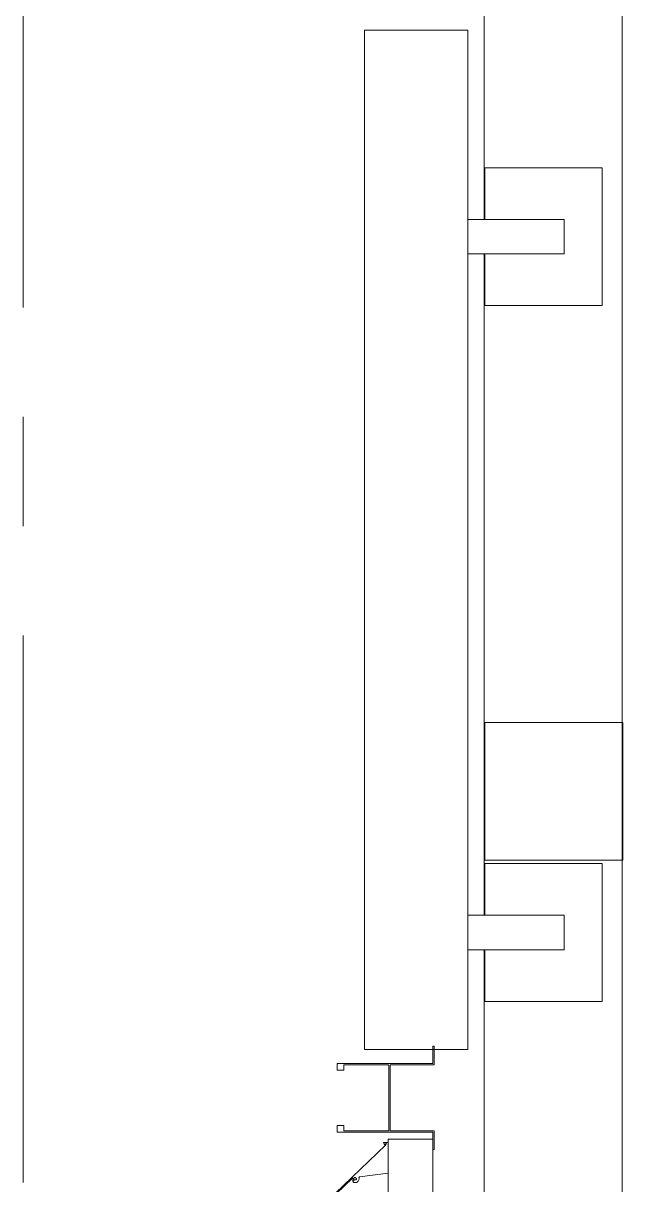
# Model space of a CAD drawing. Header units: millimetres. Extents: x -220592 to 404889, y -217665 to 38245.
# Drawn here: x -811.11 to -802.41, y -1139.39 to -1122.53 of the extents above; entities that cross this region are included whole.
import ezdxf

# ---------------------------------------------------------------- set-up
doc = ezdxf.new("R2010")
doc.units = ezdxf.units.MM
doc.linetypes.add('XKITLINE00', pattern=[0])
doc.layers.add('Part', color=7, linetype='Continuous', lineweight=0)
doc.layers.add('S-GRID', color=7, linetype='Continuous', lineweight=0)

# ---------------------------------------------------------------- blocks, each defined once
blk = doc.blocks.new('*A15045')
at = {"layer": 'S-GRID', "color": 7, "linetype": 'XKITLINE00', "lineweight": 0}
for p, q in [((0, 282.422485), (0, 290.359985)), ((0, 279.247485), (0, 280.834985)), ((0, 269.722485), (0, 277.659985))]:
    blk.add_line(p, q, dxfattribs=at)
blk = doc.blocks.new('*A15047')
at = {"layer": 'Part', "color": 7, "linetype": 'XKITLINE00', "lineweight": 0}
for p, q in [((8.69, 356.643483), (8.69, 102.780027)), ((6.69, 283.699959), (6.69, 289.399959)), ((6.69, 273.599959), (6.69, 283.199959)), ((6.69, 102.780027), (6.69, 273.099959))]:
    blk.add_line(p, q, dxfattribs=at)
blk = doc.blocks.new('*A15054')
at = {"layer": 'Part', "color": 7, "linetype": 'XKITLINE00', "lineweight": 0}
for p, q in [((7.849985, 283.699959), (6.45, 283.699959)), ((7.849985, 283.199959), (7.849985, 283.699959)), ((6.45, 283.199959), (7.849985, 283.199959))]:
    blk.add_line(p, q, dxfattribs=at)
blk = doc.blocks.new('*A15058')
at = {"layer": 'Part', "color": 7, "linetype": 'XKITLINE00', "lineweight": 0}
for p, q in [((6.700008, 284.449959), (8.400008, 284.449959)), ((6.700008, 283.699959), (6.700008, 284.449959)), ((8.400008, 284.449959), (8.400008, 282.449959)), ((6.700008, 282.449959), (6.700008, 283.199959)), ((8.400008, 282.449959), (6.700008, 282.449959))]:
    blk.add_line(p, q, dxfattribs=at)
blk = doc.blocks.new('*A15794')
at = {"layer": 'Part', "color": 7, "linetype": 'XKITLINE00', "lineweight": 0}
for p, q in [((5.255094, 270.262484), (4.529972, 269.566238)), ((5.294696, 270.299826), (5.227201, 270.30244)), ((5.227201, 270.30244), (5.242736, 270.268953)), ((5.242736, 270.268953), (5.247859, 270.269365)), ((5.247859, 270.269365), (5.247988, 270.281556)), ((5.247988, 270.281556), (5.272971, 270.284696)), ((5.257991, 270.281027), (5.255094, 270.262484)), ((5.275007, 270.278123), (5.257991, 270.281027)), ((5.272971, 270.284696), (5.275007, 270.278123)), ((4.875813, 269.798928), (4.880888, 269.801118)), ((4.880888, 269.801118), (5.294696, 269.854122)), ((4.545007, 269.559871), (4.776023, 269.781274)), ((4.776023, 269.781274), (4.781182, 269.782366)), ((4.78333, 269.756456), (4.78069, 269.750982)), ((4.78069, 269.750982), (4.781186, 269.743212)), ((4.781182, 269.782366), (4.784837, 269.777739)), ((4.781186, 269.743212), (4.782921, 269.737716)), ((4.782921, 269.737716), (4.785675, 269.732653)), ((4.788474, 269.759693), (4.78333, 269.756456)), ((4.784837, 269.777739), (4.789301, 269.773885)), ((4.785675, 269.732653), (4.789347, 269.72821)), ((4.794552, 269.759705), (4.788474, 269.759693)), ((4.789301, 269.773885), (4.795195, 269.774091)), ((4.789347, 269.72821), (4.7938, 269.724552)), ((4.7938, 269.724552), (4.79887, 269.721812)), ((4.799708, 269.756487), (4.794552, 269.759705)), ((4.795195, 269.774091), (4.799378, 269.778248)), ((4.79887, 269.721812), (4.804371, 269.720093)), ((4.799378, 269.778248), (4.802492, 269.785822)), ((4.80265, 269.751015), (4.799708, 269.756487)), ((4.802492, 269.785822), (4.807159, 269.790608)), ((4.80468, 269.755996), (4.80265, 269.751015)), ((4.804371, 269.720093), (4.810099, 269.719457)), ((4.809491, 269.758403), (4.80468, 269.755996)), ((4.807159, 269.790608), (4.813235, 269.793398)), ((4.815409, 269.757498), (4.809491, 269.758403)), ((4.810099, 269.719457), (4.816898, 269.719359)), ((4.813235, 269.793398), (4.819907, 269.79382)), ((4.821909, 269.757842), (4.815409, 269.757498)), ((4.816898, 269.719359), (4.827111, 269.720144)), ((4.819907, 269.79382), (4.822229, 269.78643)), ((4.827877, 269.76044), (4.821909, 269.757842)), ((4.822229, 269.78643), (4.829394, 269.785486)), ((4.827111, 269.720144), (4.837012, 269.722767)), ((4.832559, 269.764962), (4.827877, 269.76044)), ((4.829394, 269.785486), (4.828225, 269.778426)), ((4.828225, 269.778426), (4.83593, 269.77732)), ((4.835361, 269.770836), (4.832559, 269.764962)), ((4.83593, 269.77732), (4.835361, 269.770836)), ((4.837012, 269.722767), (4.846275, 269.72714)), ((4.846275, 269.72714), (4.854591, 269.733118)), ((4.854591, 269.733118), (4.861687, 269.740505)), ((4.861687, 269.740505), (4.867327, 269.749055)), ((4.867327, 269.749055), (4.871325, 269.758485)), ((4.871325, 269.758485), (4.873548, 269.768484)), ((4.872437, 269.788854), (4.872676, 269.794376)), ((4.873923, 269.77872), (4.872437, 269.788854)), ((4.872676, 269.794376), (4.875813, 269.798928)), ((4.873548, 269.768484), (4.873923, 269.77872)), ((4.529972, 269.566238), (4.530525, 269.467087)), ((4.530525, 269.467087), (4.535206, 269.464619)), ((4.535206, 269.464619), (4.563855, 269.493507)), ((4.54535, 269.498525), (4.545007, 269.559871)), ((4.56277, 269.498428), (4.54535, 269.498525)), ((4.563855, 269.493507), (4.56277, 269.498428))]:
    blk.add_line(p, q, dxfattribs=at)
blk = doc.blocks.new('*A15795')
at = {"layer": 'Part', "color": 7, "linetype": 'XKITLINE00', "lineweight": 0}
for p, q in [((5.294696, 270.34983), (5.944696, 270.34983)), ((5.294696, 270.34983), (5.294696, 257.149944)), ((5.944696, 270.34983), (5.944696, 257.149944)), ((5.294696, 257.149944), (5.944696, 257.149944))]:
    blk.add_line(p, q, dxfattribs=at)
blk = doc.blocks.new('*A15796')
at = {"layer": 'Part', "color": 7, "linetype": 'XKITLINE00', "lineweight": 0}
for p, q in [((5.944368, 271.449725), (5.944412, 271.699725)), ((5.944412, 271.699725), (5.964412, 271.699722)), ((5.964412, 271.699722), (5.964367, 271.439722)), ((4.555113, 271.356141), (4.554368, 271.449968)), ((4.554368, 271.449968), (5.944368, 271.449725)), ((4.558796, 271.351652), (4.555113, 271.356141)), ((4.564351, 271.349966), (4.558796, 271.351652)), ((4.648178, 271.350713), (4.564351, 271.349966)), ((4.652666, 271.354395), (4.648178, 271.350713)), ((4.654353, 271.35995), (4.652666, 271.354395)), ((4.654365, 271.42995), (4.654353, 271.35995)), ((5.298192, 271.429077), (4.654365, 271.42995)), ((5.302679, 271.425393), (5.298192, 271.429077)), ((5.304363, 271.419837), (5.302679, 271.425393)), ((5.303437, 270.47601), (5.304363, 271.419837)), ((5.324363, 271.419833), (5.324199, 270.479833)), ((5.325125, 271.42366), (5.324363, 271.419833)), ((5.328809, 271.428147), (5.325125, 271.42366)), ((5.334365, 271.429832), (5.328809, 271.428147)), ((5.958192, 271.430484), (5.334365, 271.429832)), ((5.96268, 271.434166), (5.958192, 271.430484)), ((5.964367, 271.439722), (5.96268, 271.434166)), ((4.554194, 270.449968), (4.55421, 270.539968)), ((4.55421, 270.539968), (4.555896, 270.545523)), ((4.555896, 270.545523), (4.560384, 270.549206)), ((4.560384, 270.549206), (4.644211, 270.549952)), ((4.644211, 270.549952), (4.649767, 270.548266)), ((4.649767, 270.548266), (4.653449, 270.543777)), ((4.653449, 270.543777), (4.654197, 270.46995)), ((5.299753, 270.471523), (5.303437, 270.47601)), ((5.324199, 270.479833), (5.325883, 270.474277)), ((5.944194, 270.449725), (4.554194, 270.449968)), ((4.654197, 270.46995), (5.294197, 270.469839)), ((5.294197, 270.469839), (5.299753, 270.471523)), ((5.325883, 270.474277), (5.330371, 270.470594)), ((5.330371, 270.470594), (5.954197, 270.469723)), ((5.94415, 270.199725), (5.944194, 270.449725)), ((5.954197, 270.469723), (5.959753, 270.468037)), ((5.959753, 270.468037), (5.963435, 270.463549)), ((5.963435, 270.463549), (5.96415, 270.199722)), ((5.96415, 270.199722), (5.94415, 270.199725))]:
    blk.add_line(p, q, dxfattribs=at)
blk = doc.blocks.new('*A15801')
at = {"layer": 'Part', "color": 7, "linetype": 'XKITLINE00', "lineweight": 0}
for p, q in [((7.849985, 273.599959), (6.45, 273.599959)), ((7.849985, 273.099959), (7.849985, 273.599959)), ((6.45, 273.099959), (7.849985, 273.099959))]:
    blk.add_line(p, q, dxfattribs=at)
blk = doc.blocks.new('*A15802')
at = {"layer": 'Part', "color": 7, "linetype": 'XKITLINE00', "lineweight": 0}
for p, q in [((6.700008, 274.349959), (8.400008, 274.349959)), ((6.700008, 273.599959), (6.700008, 274.349959)), ((8.400008, 274.349959), (8.400008, 272.349959)), ((6.700008, 272.349959), (6.700008, 273.099959)), ((8.400008, 272.349959), (6.700008, 272.349959))]:
    blk.add_line(p, q, dxfattribs=at)
blk = doc.blocks.new('*A15803')
at = {"layer": 'Part', "color": 7, "linetype": 'XKITLINE00', "lineweight": 0}
for p, q in [((6.45, 286.449959), (4.95, 286.449959)), ((4.95, 286.449959), (4.95, 271.649959)), ((6.45, 286.449959), (6.45, 271.649959)), ((6.45, 271.649959), (4.95, 271.649959))]:
    blk.add_line(p, q, dxfattribs=at)
blk = doc.blocks.new('*A15837')
at = {"layer": 'Part', "color": 7, "linetype": 'XKITLINE00', "lineweight": 0}
for p, q in [((8.7, 276.397687), (6.7, 276.397687)), ((6.7, 276.397687), (6.7, 274.397687)), ((8.7, 274.397687), (8.7, 276.397687)), ((6.7, 274.397687), (8.7, 274.397687))]:
    blk.add_line(p, q, dxfattribs=at)

msp = doc.modelspace()

# ---------------------------------------------------------------- block references
at = {"color": 7, "lineweight": 0}
for name in ['*A15045', '*A15047', '*A15803', '*A15058', '*A15054', '*A15837', '*A15802', '*A15801', '*A15796', '*A15794', '*A15795']:
    msp.add_blockref(name, (-811.109, -1409.08), dxfattribs=at)

doc.saveas('drawing.dxf')
